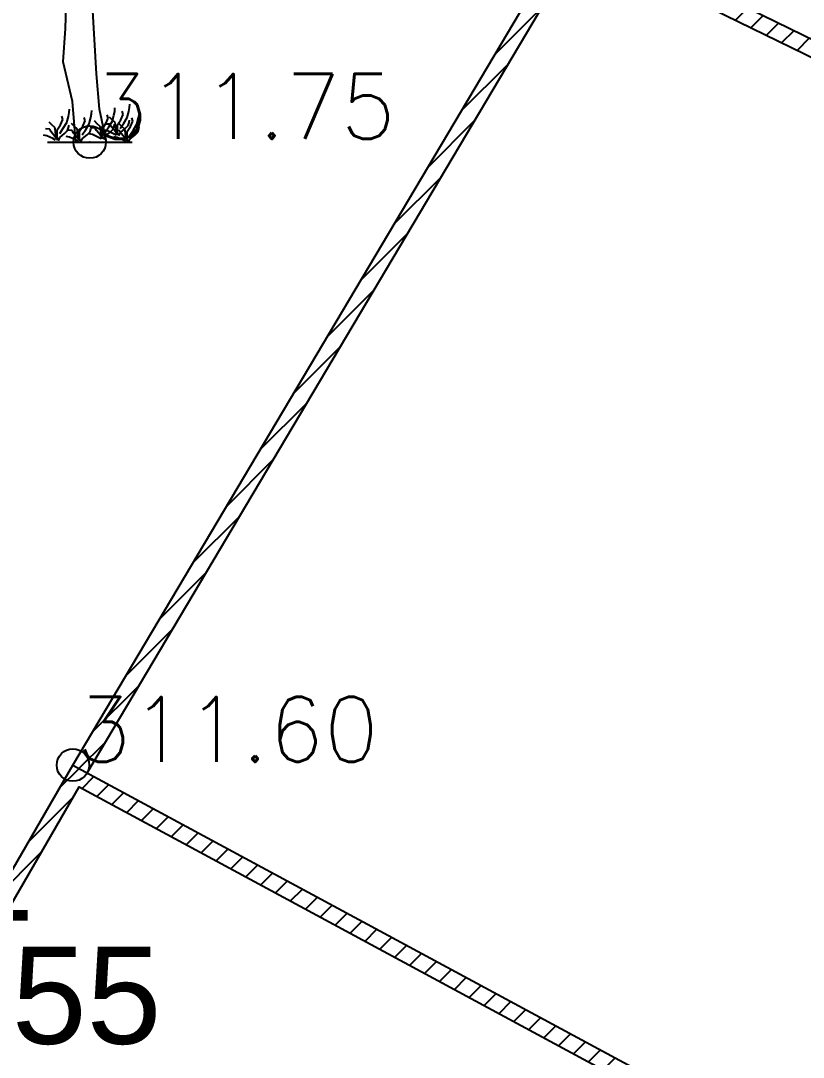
# Model space of a CAD drawing. Header units: millimetres. Extents: x 524954 to 526204, y 9523489 to 9524010.
# Drawn here: x 526070.67 to 526082.73, y 9523957.42 to 9523973.4 of the extents above; entities that cross this region are included whole.
import ezdxf
from ezdxf.enums import TextEntityAlignment as Align

# ---------------------------------------------------------------- set-up
doc = ezdxf.new("R2010")
doc.units = ezdxf.units.MM
doc.header["$PDMODE"] = 32
doc.header["$PDSIZE"] = 0.5
doc.linetypes.add('ACAD_ISO12W100', pattern=[21, 12, -3, 0, -3, 0, -3])
doc.linetypes.add('CACHE2', pattern=[4.7625, 3.175, -1.5875])
for name, color, linetype in [('Arbre', 34, 'ACAD_ISO12W100'), ('Cloture', 7, 'Continuous'), ('Murs', 1, 'Continuous'), ('TopoAlt', 3, 'Continuous'), ('TopoAlt polygo', 7, 'Continuous'), ('TOPOJIS', 7, 'Continuous'), ('TOPOJIS polygo', 1, 'Continuous'), ('TopoMat polygo', 1, 'Continuous'), ('Toponomie', 7, 'CACHE2')]:
    doc.layers.add(name, color=color, linetype=linetype)
doc.styles.add('Arial 1.0', font='arial.ttf', dxfattribs={"width": 0.99, "height": 1})
doc.styles.add('Simplex 1.0', font='Simplex.shx', dxfattribs={"width": 0.99, "height": 1})
doc.styles.get("Standard").update_dxf_attribs({"font": 'arial.ttf'})
pattern_1 = [(45, (0, 0), (-0.1767766952966, 0.1767766952966), [])]

# ---------------------------------------------------------------- blocks, each defined once
blk = doc.blocks.new('TCPOINT M')
at = {"color": 0}
blk.add_point((0, 0), dxfattribs=at)
at = {"layer": 'TopoAlt', "style": 'Simplex 1.0', "width": 0.99}
blk.add_attdef('ALT', (0.15, 0.15), '', height=1, dxfattribs=at)
blk = doc.blocks.new('v088')
at = {"linetype": 'Continuous'}
for p, q in [((-0.373, 1.752), (-0.352, 2.542)), ((0.102, 1.053), (0.043, 2.109)), ((-0.412, 1.235), (-0.373, 1.752)), ((-0.268, 0.628), (-0.412, 1.235)), ((0.151, 0.506), (0.102, 1.053)), ((-0.213, 0), (-0.268, 0.628)), ((0.256, 0), (0.151, 0.506)), ((-0.654, 0), (0.654, 0))]:
    blk.add_line(p, q, dxfattribs=at)
at = {"color": 3, "linetype": 'Continuous'}
for p, q in [((-0.317, 0.454), (-0.315, 0.507)), ((0.029, 0.435), (0.031, 0.488)), ((0.385, 0.474), (0.387, 0.526)), ((0.603, 0.474), (0.615, 0.531)), ((0.615, 0.531), (0.618, 0.584)), ((0.765, 0.43), (0.767, 0.483)), ((-0.452, 0.267), (-0.416, 0.349)), ((-0.416, 0.349), (-0.433, 0.399)), ((-0.353, 0.303), (-0.329, 0.397)), ((-0.329, 0.397), (-0.317, 0.454)), ((-0.106, 0.248), (-0.07, 0.329)), ((-0.07, 0.329), (-0.087, 0.38)), ((-0.007, 0.284), (0.017, 0.377)), ((0.017, 0.377), (0.029, 0.435)), ((0.115, 0.284), (0.075, 0.327)), ((0.25, 0.286), (0.286, 0.368)), ((0.286, 0.368), (0.269, 0.418)), ((0.293, 0.233), (0.349, 0.322)), ((0.346, 0.341), (0.305, 0.385)), ((0.392, 0.301), (0.346, 0.341)), ((0.349, 0.322), (0.373, 0.416)), ((0.373, 0.416), (0.385, 0.474)), ((0.43, 0.264), (0.481, 0.344)), ((0.481, 0.344), (0.517, 0.426)), ((0.517, 0.426), (0.5, 0.476)), ((0.524, 0.291), (0.579, 0.38)), ((0.579, 0.38), (0.603, 0.474)), ((0.606, 0.303), (0.613, 0.337)), ((0.63, 0.243), (0.666, 0.325)), ((0.666, 0.325), (0.649, 0.375)), ((0.728, 0.279), (0.752, 0.373)), ((0.752, 0.373), (0.765, 0.43)), ((-0.618, 0.197), (-0.683, 0.202)), ((-0.587, 0.264), (-0.627, 0.308)), ((-0.596, 0.159), (-0.618, 0.197)), ((-0.541, 0.224), (-0.587, 0.264)), ((-0.529, 0.166), (-0.541, 0.224)), ((-0.524, 0.099), (-0.529, 0.166)), ((-0.505, 0.106), (-0.502, 0.188)), ((-0.502, 0.188), (-0.452, 0.267)), ((-0.464, 0.132), (-0.409, 0.214)), ((-0.409, 0.214), (-0.353, 0.303)), ((-0.387, 0.132), (-0.341, 0.178)), ((-0.341, 0.178), (-0.327, 0.226)), ((-0.272, 0.178), (-0.337, 0.183)), ((-0.327, 0.226), (-0.32, 0.26)), ((-0.24, 0.245), (-0.281, 0.288)), ((-0.25, 0.139), (-0.272, 0.178)), ((-0.195, 0.204), (-0.24, 0.245)), ((-0.183, 0.147), (-0.195, 0.204)), ((-0.159, 0.087), (-0.156, 0.168)), ((-0.156, 0.168), (-0.106, 0.248)), ((-0.118, 0.113), (-0.063, 0.195)), ((-0.063, 0.195), (-0.007, 0.284)), ((0.005, 0.159), (0.019, 0.207)), ((0.019, 0.207), (0.026, 0.24)), ((0.084, 0.216), (0.019, 0.221)), ((0.106, 0.178), (0.084, 0.216)), ((0.166, 0.106), (0.106, 0.178)), ((0.161, 0.243), (0.115, 0.284)), ((0.173, 0.185), (0.161, 0.243)), ((0.178, 0.118), (0.173, 0.185)), ((0.197, 0.125), (0.2, 0.207)), ((0.2, 0.207), (0.25, 0.286)), ((0.272, 0.173), (0.221, 0.183)), ((0.238, 0.151), (0.293, 0.233)), ((0.315, 0.274), (0.25, 0.279)), ((0.365, 0.13), (0.272, 0.173)), ((0.337, 0.236), (0.315, 0.274)), ((0.315, 0.151), (0.361, 0.197)), ((0.397, 0.163), (0.337, 0.236)), ((0.361, 0.197), (0.375, 0.245)), ((0.375, 0.245), (0.382, 0.279)), ((0.404, 0.243), (0.392, 0.301)), ((0.433, 0.108), (0.397, 0.163)), ((0.464, 0.173), (0.399, 0.178)), ((0.409, 0.175), (0.404, 0.243)), ((0.428, 0.183), (0.43, 0.264)), ((0.433, 0.113), (0.428, 0.183)), ((0.495, 0.24), (0.454, 0.284)), ((0.486, 0.135), (0.464, 0.173)), ((0.469, 0.209), (0.524, 0.291)), ((0.474, 0.149), (0.546, 0.209)), ((0.541, 0.2), (0.495, 0.24)), ((0.553, 0.142), (0.541, 0.2)), ((0.546, 0.209), (0.591, 0.255)), ((0.577, 0.082), (0.579, 0.163)), ((0.579, 0.163), (0.63, 0.243)), ((0.591, 0.255), (0.606, 0.303)), ((0.618, 0.108), (0.673, 0.19)), ((0.673, 0.19), (0.728, 0.279)), ((0.74, 0.154), (0.755, 0.202)), ((0.755, 0.202), (0.762, 0.236)), ((-0.661, 0.096), (-0.712, 0.106)), ((-0.567, 0.053), (-0.661, 0.096)), ((-0.536, 0.087), (-0.596, 0.159)), ((-0.527, 0.031), (-0.567, 0.053)), ((-0.5, 0.031), (-0.536, 0.087)), ((-0.5, 0.036), (-0.505, 0.106)), ((-0.483, 0.022), (-0.459, 0.072)), ((-0.459, 0.072), (-0.387, 0.132)), ((-0.315, 0.077), (-0.365, 0.087)), ((-0.221, 0.034), (-0.315, 0.077)), ((-0.19, 0.067), (-0.25, 0.139)), ((-0.18, 0.012), (-0.221, 0.034)), ((-0.154, 0.012), (-0.19, 0.067)), ((-0.178, 0.079), (-0.183, 0.147)), ((-0.154, 0.017), (-0.159, 0.087)), ((-0.137, 0.002), (-0.113, 0.053)), ((-0.113, 0.053), (-0.041, 0.113)), ((-0.041, 0.113), (0.005, 0.159)), ((0.041, 0.115), (-0.01, 0.125)), ((0.135, 0.072), (0.041, 0.115)), ((0.175, 0.05), (0.135, 0.072)), ((0.202, 0.05), (0.166, 0.106)), ((0.202, 0.055), (0.197, 0.125)), ((0.219, 0.041), (0.243, 0.091)), ((0.243, 0.091), (0.315, 0.151)), ((0.406, 0.108), (0.365, 0.13)), ((0.421, 0.072), (0.37, 0.082)), ((0.514, 0.029), (0.421, 0.072)), ((0.45, 0.099), (0.474, 0.149)), ((0.546, 0.063), (0.486, 0.135)), ((0.555, 0.007), (0.514, 0.029)), ((0.582, 0.007), (0.546, 0.063)), ((0.558, 0.075), (0.553, 0.142)), ((0.582, 0.012), (0.577, 0.082)), ((0.599, -0.002), (0.623, 0.048)), ((0.623, 0.048), (0.695, 0.108)), ((0.695, 0.108), (0.74, 0.154))]:
    blk.add_line(p, q, dxfattribs=at)
blk = doc.blocks.new('TCPOINT polygo')
at = {"color": 0, "const_width": 0.075}
blk.add_lwpolyline([(0, 0.0375, 1), (0, -0.0375, 1)], format="xyb", close=True, dxfattribs=at)
at = {"color": 0}
blk.add_point((0, 0), dxfattribs=at)
at = {"layer": 'TopoAlt polygo', "style": 'Arial 1.0', "width": 0.99}
blk.add_attdef('ALT', (0.15, 0.15), '', height=2, dxfattribs=at)
at = {"layer": 'TopoMat polygo', "style": 'Arial 1.0', "width": 0.99}
blk.add_attdef('MAT', text='', height=2, dxfattribs=at).set_placement((0.15, -2.5), align=Align.TOP_LEFT)

msp = doc.modelspace()

# ---------------------------------------------------------------- hatches: boundary and pattern name
at = {"layer": 'Murs'}
h = msp.add_hatch(dxfattribs=at)
h.set_pattern_fill('_U', color=256, scale=0.25, angle=45, style=0, pattern_type=0)
h.set_pattern_definition(pattern_1)
h.paths.add_polyline_path([(526071.473, 9523961.923), (526079.188, 9523974.91), (526089.808, 9523969.726), (526089.699, 9523969.502), (526079.286, 9523974.584), (526071.688, 9523961.795)])
h = msp.add_hatch(dxfattribs=at)
h.set_pattern_fill('_U', color=256, scale=0.25, angle=45, style=0, pattern_type=0)
h.set_pattern_definition(pattern_1)
h.paths.add_polyline_path([(526064.201, 9523949.336), (526071.473, 9523961.923), (526081.654, 9523956.428), (526081.535, 9523956.208), (526071.568, 9523961.588), (526064.417, 9523949.211)])

# ---------------------------------------------------------------- linework, layer by layer
at = {"layer": 'Cloture', "flags": 128}
for points in [[(526071.473, 9523961.923), (526079.188, 9523974.91), (526089.808, 9523969.726)], [(526071.688, 9523961.795), (526079.286, 9523974.584), (526089.699, 9523969.502)], [(526064.201, 9523949.336), (526071.473, 9523961.923), (526081.654, 9523956.428)], [(526064.417, 9523949.211), (526071.568, 9523961.588), (526081.535, 9523956.208)]]:
    msp.add_lwpolyline(points, dxfattribs=at)

# ---------------------------------------------------------------- block references
at = {"layer": 'Arbre'}
msp.add_blockref('v088', (526071.733, 9523971.527), dxfattribs=at)
at = {"layer": 'TOPOJIS'}
ref = msp.add_blockref('TCPOINT M', (526071.733, 9523971.527, 311.75), dxfattribs=at)
ref.add_attrib('ALT', '311.75', (526071.783, 9523971.577, 311.75), dxfattribs={"layer": 'TopoAlt', "height": 1, "style": 'Simplex 1.0', "width": 0.99})
ref = msp.add_blockref('TCPOINT M', (526071.473, 9523961.923, 311.6), dxfattribs=at)
ref.add_attrib('ALT', '311.60', (526071.523, 9523961.973, 311.6), dxfattribs={"layer": 'TopoAlt', "height": 1, "style": 'Simplex 1.0', "width": 0.99})
at = {"layer": 'TOPOJIS polygo'}
ref = msp.add_blockref('TCPOINT polygo', (526066.344, 9523959.376, 311.55), dxfattribs=at)
ref.add_attrib('MAT', 'FY.1', (526066.494, 9523959.526, 311.55), dxfattribs={"layer": 'TopoMat polygo', "height": 1.5, "style": 'Arial 1.0', "width": 0.99})
ref.add_attrib('ALT', '311.55', dxfattribs={"layer": 'TopoAlt polygo', "height": 1.5, "style": 'Arial 1.0', "width": 0.99}).set_placement((526066.494, 9523959.126, 311.55), align=Align.TOP_LEFT)

# ---------------------------------------------------------------- texts
at = {"layer": 'Toponomie', "insert": (526064.36, 9523972.834), "char_height": 1.5, "width": 38.52036, "attachment_point": 1, "rotation": 60.5279}
msp.add_mtext('Hopital de MAKELEKELE >>', dxfattribs=at)

doc.saveas('drawing.dxf')
